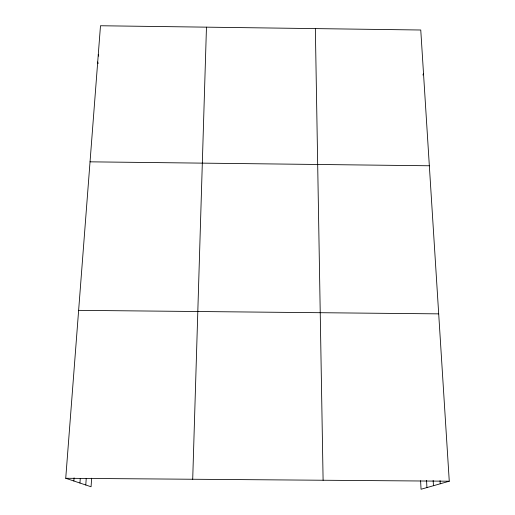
<?xml version="1.0" encoding="UTF-8"?>
<svg xmlns="http://www.w3.org/2000/svg" width="515" height="515" viewBox="0 0 515 515"><rect width="100%" height="100%" fill="white"/><g stroke="black" fill="none" stroke-linecap="round" stroke-linejoin="round"><path stroke-width="0.77" d="M192.707 479.246L206.464 27.16M91.644 478.216L91.065 486.765L65.733 478.281L100.489 25.75L420.761 30.005L449.267 481.21L421.051 489.25L420.601 480.727M85.78 484.988L86.237 478.371M79.941 483.038L80.269 478.461M73.851 480.997L74.083 477.843M422.944 75.023L423.51 73.542M65.733 478.281L449.267 481.21M78.628 310.352L438.696 313.86M90.035 161.832L429.336 165.766M97.708 61.993L98.178 63.512M98.268 54.654L98.726 56.129M440.042 480.637L440.228 483.785M433.147 480.398L433.45 485.716M426.549 480.366L426.941 487.57M315.354 28.608L323.105 480.244"/></g></svg>
